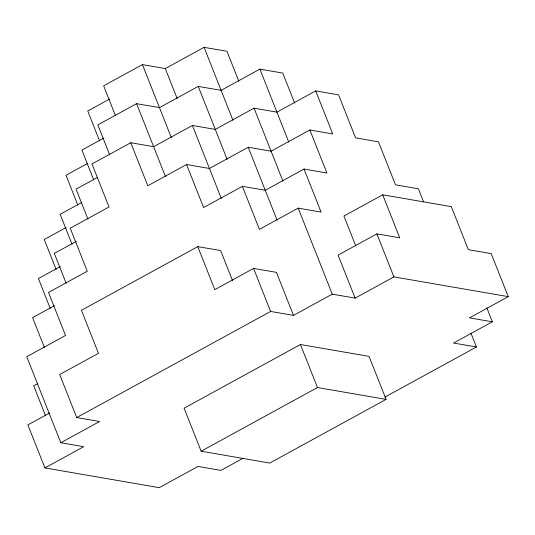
<?xml version="1.0" encoding="UTF-8"?>
<svg xmlns="http://www.w3.org/2000/svg" width="535" height="535" viewBox="0 0 535 535"><rect width="100%" height="100%" fill="white"/><g stroke="black" fill="none" stroke-linecap="round" stroke-linejoin="round"><path stroke-width="0.8" d="M238.811 81.24L226.954 51.28L204.082 47.327L165.302 68.554L142.437 64.601L103.656 85.827L115.52 115.787M109.695 98.988L87.747 111.006L99.61 140.966M294.624 103.034L282.761 73.074L259.896 69.122L221.115 90.348L198.244 86.396L159.47 107.622L136.599 103.67L97.825 124.896L109.682 154.856M103.864 138.057L81.915 150.074L93.772 180.034M87.218 163.636L65.999 175.253L77.863 205.213M423.546 201.869L418.377 188.808L395.505 184.856L378.472 141.835L355.608 137.89L338.575 94.869L315.703 90.917L276.929 112.143L254.058 108.19L215.277 129.416L192.413 125.464L153.632 146.69L130.767 142.738L91.987 163.964L109.02 206.985L70.239 228.211L87.272 271.232L48.498 292.458L65.531 335.472L26.75 356.698L60.816 442.739L83.681 446.692L44.907 467.918L27.873 424.897L49.822 412.88M97.296 177.526L76.077 189.143L87.941 219.103M81.387 202.705L60.167 214.321L72.031 244.281M66.206 227.482L44.258 239.493L56.115 269.453M315.703 90.917L332.737 133.937L309.872 129.985L271.091 151.211L248.22 147.259L209.446 168.485L186.575 164.533L147.8 185.759L130.767 142.738M76.284 241.372L54.329 253.389L66.193 283.349M60.368 266.55L38.42 278.561L50.283 308.521M309.872 129.985L326.905 173.006L304.034 169.053L265.253 190.279L242.388 186.327L203.608 207.553L186.575 164.533M54.537 305.619L32.588 317.629L44.445 347.589M232.504 280.534L220.641 250.574L197.776 246.622L81.44 310.3L98.473 353.321L59.693 374.54L76.726 417.561L99.597 421.513L60.816 442.739M304.034 169.053L321.067 212.074L298.196 208.122L259.421 229.348L242.388 186.327M37.363 383.822L33.705 385.829L45.569 415.789M486.817 307.866L492.34 321.816L469.469 317.87L508.25 296.644L491.217 253.623L468.352 249.671L451.319 206.65L382.712 194.8L343.931 216.026L355.795 245.986M508.25 296.644L393.907 276.889L355.133 298.115L332.262 294.163L293.488 315.389L276.455 272.368L253.583 268.416L214.809 289.642L197.776 246.622M382.712 194.8L399.745 237.821L376.881 233.869L338.1 255.095L355.133 298.115M76.726 417.561L270.616 311.437L293.488 315.389M300.443 344.513L184.107 408.192L201.14 451.212L269.747 463.063L386.083 399.384L369.05 356.37L300.443 344.513L317.476 387.534L386.083 399.384M201.14 451.212L317.476 387.534M242.843 458.381L220.888 470.399L198.024 466.446L159.243 487.673L44.907 467.918M492.34 321.816L453.56 343.042L476.431 346.994L470.954 333.165M384.973 397.057L476.431 346.994M376.881 233.869L393.907 276.889M259.896 69.122L288.786 142.103M298.196 208.122L332.262 294.163M254.058 108.19L282.955 181.171M248.22 147.259L277.117 220.239M204.082 47.327L232.979 120.308M198.244 86.396L227.141 159.376M253.583 268.416L270.616 311.437M192.413 125.464L221.309 198.445M165.302 68.554L177.165 98.514M142.437 64.601L171.334 137.582M136.599 103.67L165.496 176.65"/></g></svg>
